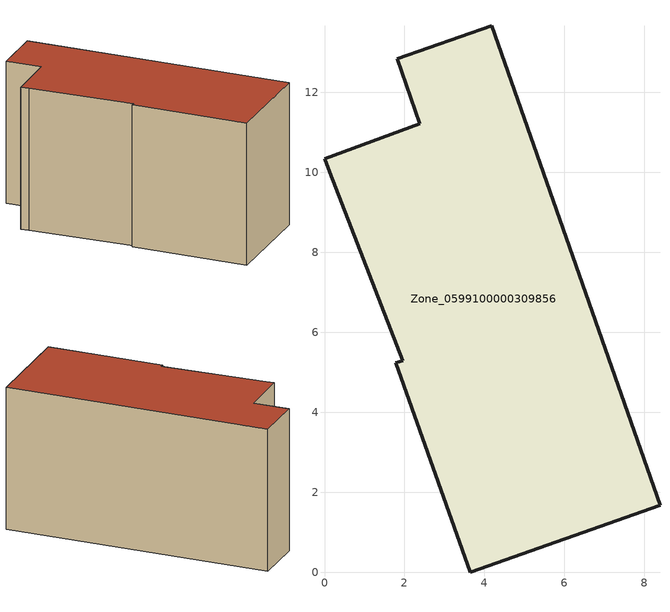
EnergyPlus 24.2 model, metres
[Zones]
Zone_0599100000309856
 floor ground (C_G): 0.14,10 0,10.34 2.38,11.22 1.82,12.84 4.18,13.67 8.39,1.67 3.64,0 1.79,5.24 1.96,5.29 z0
 wall outside (C_F): 0.14,10 1.96,5.29 1.79,5.24 3.64,0 8.39,1.67 4.18,13.67 1.82,12.84 2.38,11.22 0,10.34 0.14,10 z0:6.93
 roof outside (C_R): 0,10.34 0.14,10 1.96,5.29 1.79,5.24 3.64,0 8.39,1.67 4.18,13.67 1.82,12.84 2.38,11.22 z6.93
[BUILDING]
Pand.0599100000309856: North Axis=0; Terrain=City; Loads Convergence Tolerance Value=0.04; Temperature Convergence Tolerance Value=0.4; Solar Distribution=FullExterior; Maximum Number of Warmup Days=25; Minimum Number of Warmup Days=1
[Site:Location]
Rotterdam.The.Hague.AP_ZH_NLD Design_Conditions: Latitude=51.96; Longitude=4.45; Time Zone=1; Elevation=-4.5
[SITE:GROUNDTEMPERATURE:BUILDINGSURFACE]
18, 18, 18, 18, 18, 18, 18, 18, 18, 18, 18, 18
[MATERIAL] Thermal Absorptance=0.9; Solar Absorptance=0.7; Visible Absorptance=0.7
Name | Roughness | Thickness | Conductivity | Density | Specific Heat
G.TI.1992-2005 | MediumSmooth | 0.15 | 0.06 | 540 | 1210
F.TI.1992-2005 | Rough | 0.3 | 0.12 | 1920 | 840
R.TI.1992-2005 | MediumRough | 0.2 | 0.08 | 1500 | 1000
[CONSTRUCTION]
C_G: G.TI.1992-2005
C_F: F.TI.1992-2005
C_R: R.TI.1992-2005
[ZONE]
Zone_0599100000309856: Type=1; Multiplier=1; Ceiling Height=Autocalculate; Volume=Autocalculate; Floor Area=autocalculate; Part of Total Floor Area=Yes
[ZONEINFILTRATION:DESIGNFLOWRATE]
Infil_Zone_0599100000309856: Zone or ZoneList or Space or SpaceList=Zone_0599100000309856; Schedule=AlwaysOn; Design Flow Rate Calculation Method=Flow/Area; Flow Rate per Floor Area=0.0015; Constant Term Coefficient=1; Temperature Term Coefficient=0; Velocity Term Coefficient=0; Velocity Squared Term Coefficient=0
[HVACTEMPLATE:ZONE:IDEALLOADSAIRSYSTEM]
Zone_0599100000309856: Maximum Heating Supply Air Temperature=50; Minimum Cooling Supply Air Temperature=13; Maximum Heating Supply Air Humidity Ratio=0.0156; Minimum Cooling Supply Air Humidity Ratio=0.0077; Heating Limit=NoLimit; Cooling Limit=NoLimit; Dehumidification Control Type=ConstantSensibleHeatRatio; Cooling Sensible Heat Ratio=0.7; Dehumidification Setpoint=60; Humidification Control Type=None; Humidification Setpoint=30; Outdoor Air Method=None; Outdoor Air Flow Rate per Person=0.00944; Outdoor Air Flow Rate per Zone Floor Area=0; Outdoor Air Flow Rate per Zone=0; Demand Controlled Ventilation Type=None; Outdoor Air Economizer Type=NoEconomizer; Heat Recovery Type=None; Sensible Heat Recovery Effectiveness=0.7; Latent Heat Recovery Effectiveness=0.65
[ZONECONTROL:THERMOSTAT]
ThermostatControl_Zone_0599100000309856: Zone or ZoneList=Zone_0599100000309856; Control Type Schedule=DualSetpointControlType; Control 1=Thermostat_Zone_0599100000309856; Temperature Difference Between Cutout And Setpoint=0
[THERMOSTATSETPOINT:DUALSETPOINT]
Thermostat_Zone_0599100000309856: Heating Setpoint Temperature Schedule=HeatingSetpoint_Zone_0599100000309856; Cooling Setpoint Temperature Schedule=CoolingSetpoint_Zone_0599100000309856
[SCHEDULE:COMPACT]
HeatingSetpoint_Zone_0599100000309856: Through: 12/31, For: AllDays, Until: 24:00, 21
CoolingSetpoint_Zone_0599100000309856: Through: 12/31, For: AllDays, Until: 24:00, 24
DualSetpointControlType: Through: 12/31, For: AllDays, Until: 24:00, 4
AlwaysOn: Through: 12/31, For: AllDays, Until: 24:00, 1
